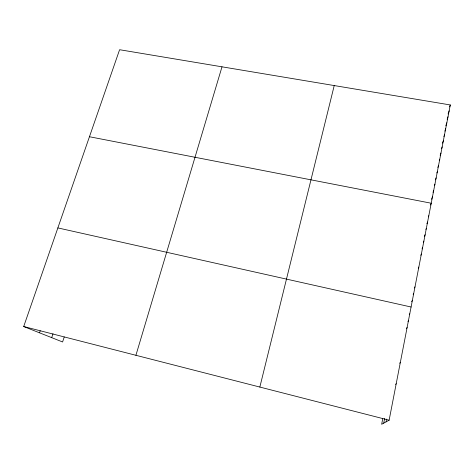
<?xml version="1.0" encoding="UTF-8"?>
<svg xmlns="http://www.w3.org/2000/svg" width="474" height="474" viewBox="0 0 474 474"><rect width="100%" height="100%" fill="white"/><g stroke="black" fill="none" stroke-linecap="round" stroke-linejoin="round"><path stroke-width="0.71" d="M386.061 421.878L386.6 419.087M382.767 418.619L381.653 424.283L389.124 420.201L450.3 104.95L119.596 49.717L23.7 326.533L62.592 341.973L64.239 336.967M383.721 423.152L384.633 418.495M259.847 387.062L334.229 85.563M135.914 355.293L222.004 66.816M51.702 337.648L52.999 333.749M449.654 106.881L450.3 104.95M448.084 114.027L449.156 110.857M39.526 332.813L40.213 330.787M447.154 119.288L448.001 116.788M445.791 125.829L446.846 122.754M444.843 131.174L445.679 128.756M443.889 136.571L444.511 134.782M442.509 143.184L443.332 140.843M441.537 148.664L442.153 146.934M440.156 155.318L440.962 153.061M439.268 160.603L439.771 159.217M437.822 167.446L438.569 165.402M436.868 172.957L437.36 171.624M435.416 179.842L436.145 177.88M434.445 185.447L434.931 184.167M432.981 192.367L433.704 190.483M431.518 199.293L432.466 196.84M430.522 205.029L431.227 203.228L89.45 136.737M428.342 216.873L428.804 215.729M426.896 223.698L427.584 222.028M425.901 229.446L426.351 228.355M424.449 236.313L425.119 234.719M423.436 242.149L423.875 241.118M422.044 248.886L422.63 247.552M420.799 255.314L421.374 254.017M418.281 268.272L418.844 267.058M414.46 287.967L414.999 286.871M413.168 294.603L413.701 293.548M411.61 301.778L412.398 300.261M409.263 314.718L409.773 313.794M407.948 321.496L408.446 320.62M406.378 328.731L407.119 327.481M399.671 363.262L400.352 362.349M395.559 384.432L396.199 383.739M57.864 227.917L411.088 307.01M23.7 326.533L389.124 420.201"/></g></svg>
